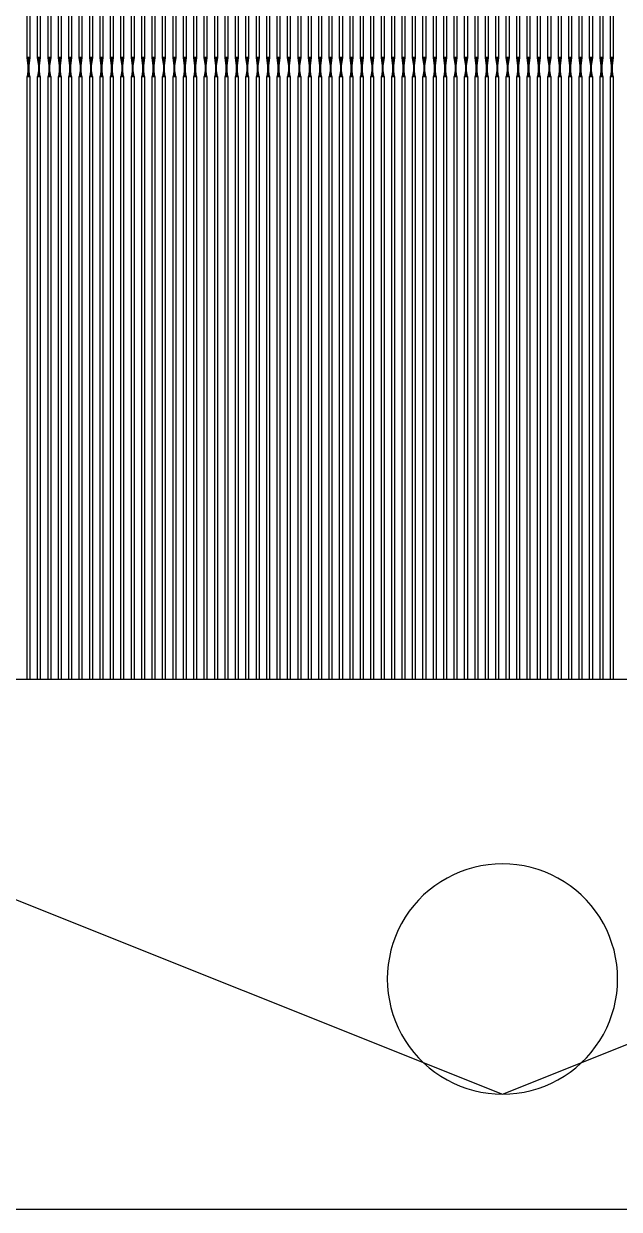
# Model space of a CAD drawing. Extents: x 0 to 762, y 0 to 762.
# Drawn here: x 328.2 to 393.9, y 0 to 130.7 of the extents above; entities that cross this region are included whole.
import ezdxf

# ---------------------------------------------------------------- set-up
doc = ezdxf.new("R2010")
doc.units = 0
doc.layers.get('0').update_dxf_attribs({"linetype": 'CONTINUOUS'})

msp = doc.modelspace()

# ---------------------------------------------------------------- linework, layer by layer
at = {"color": 7}
msp.add_lwpolyline([(0, 0), (761.986, 0), (761.986, 761.986), (0, 761.986), (0, 0)], close=True, dxfattribs=at)
at = {"color": 0}
for points in [[(328.576, 195.576), (328.876, 195.576), (328.876, 126.998), (328.576, 126.998), (328.576, 195.576)], [(329.725, 195.576), (330.025, 195.576), (330.025, 126.998), (329.725, 126.998), (329.725, 195.576)], [(330.874, 195.576), (331.174, 195.576), (331.174, 126.998), (330.874, 126.998), (330.874, 195.576)], [(332.022, 195.576), (332.322, 195.576), (332.322, 126.998), (332.022, 126.998), (332.022, 195.576)], [(333.171, 195.576), (333.471, 195.576), (333.471, 126.998), (333.171, 126.998), (333.171, 195.576)], [(334.319, 195.576), (334.619, 195.576), (334.619, 126.998), (334.319, 126.998), (334.319, 195.576)], [(335.468, 195.576), (335.768, 195.576), (335.768, 126.998), (335.468, 126.998), (335.468, 195.576)], [(336.617, 195.576), (336.917, 195.576), (336.917, 126.998), (336.617, 126.998), (336.617, 195.576)], [(337.765, 195.576), (338.067, 195.576), (338.067, 126.998), (337.765, 126.998), (337.765, 195.576)], [(338.915, 195.576), (339.215, 195.576), (339.215, 126.998), (338.915, 126.998), (338.915, 195.576)], [(340.064, 195.576), (340.364, 195.576), (340.364, 126.998), (340.064, 126.998), (340.064, 195.576)], [(341.213, 195.576), (341.513, 195.576), (341.513, 126.998), (341.213, 126.998), (341.213, 195.576)], [(342.361, 195.576), (342.661, 195.576), (342.661, 126.998), (342.361, 126.998), (342.361, 195.576)], [(343.51, 195.576), (343.81, 195.576), (343.81, 126.998), (343.51, 126.998), (343.51, 195.576)], [(344.658, 195.576), (344.958, 195.576), (344.958, 126.998), (344.658, 126.998), (344.658, 195.576)], [(345.807, 195.576), (346.107, 195.576), (346.107, 126.998), (345.807, 126.998), (345.807, 195.576)], [(346.956, 195.576), (347.256, 195.576), (347.256, 126.998), (346.956, 126.998), (346.956, 195.576)], [(348.104, 195.576), (348.404, 195.576), (348.404, 126.998), (348.104, 126.998), (348.104, 195.576)], [(349.253, 195.576), (349.553, 195.576), (349.553, 126.998), (349.253, 126.998), (349.253, 195.576)], [(350.401, 195.576), (350.701, 195.576), (350.701, 126.998), (350.401, 126.998), (350.401, 195.576)], [(351.55, 195.576), (351.85, 195.576), (351.85, 126.998), (351.55, 126.998), (351.55, 195.576)], [(352.7, 195.576), (353, 195.576), (353, 126.998), (352.7, 126.998), (352.7, 195.576)], [(353.849, 195.576), (354.149, 195.576), (354.149, 126.998), (353.849, 126.998), (353.849, 195.576)], [(354.997, 195.576), (355.297, 195.576), (355.297, 126.998), (354.997, 126.998), (354.997, 195.576)], [(356.146, 195.576), (356.446, 195.576), (356.446, 126.998), (356.146, 126.998), (356.146, 195.576)], [(357.294, 195.576), (357.594, 195.576), (357.594, 126.998), (357.294, 126.998), (357.294, 195.576)], [(358.443, 195.576), (358.743, 195.576), (358.743, 126.998), (358.443, 126.998), (358.443, 195.576)], [(359.592, 195.576), (359.892, 195.576), (359.892, 126.998), (359.592, 126.998), (359.592, 195.576)], [(360.74, 195.576), (361.04, 195.576), (361.04, 126.998), (360.74, 126.998), (360.74, 195.576)], [(361.889, 195.576), (362.189, 195.576), (362.189, 126.998), (361.889, 126.998), (361.889, 195.576)], [(363.037, 195.576), (363.338, 195.576), (363.338, 126.998), (363.037, 126.998), (363.037, 195.576)], [(364.186, 195.576), (364.486, 195.576), (364.486, 126.998), (364.186, 126.998), (364.186, 195.576)], [(365.335, 195.576), (365.635, 195.576), (365.635, 126.998), (365.335, 126.998), (365.335, 195.576)], [(366.485, 195.576), (366.785, 195.576), (366.785, 126.998), (366.485, 126.998), (366.485, 195.576)], [(367.633, 195.576), (367.933, 195.576), (367.933, 126.998), (367.633, 126.998), (367.633, 195.576)], [(368.782, 195.576), (369.082, 195.576), (369.082, 126.998), (368.782, 126.998), (368.782, 195.576)], [(369.931, 195.576), (370.231, 195.576), (370.231, 126.998), (369.931, 126.998), (369.931, 195.576)], [(371.079, 195.576), (371.379, 195.576), (371.379, 126.998), (371.079, 126.998), (371.079, 195.576)], [(372.228, 195.576), (372.528, 195.576), (372.528, 126.998), (372.228, 126.998), (372.228, 195.576)], [(373.376, 195.576), (373.676, 195.576), (373.676, 126.998), (373.376, 126.998), (373.376, 195.576)], [(374.525, 195.576), (374.825, 195.576), (374.825, 126.998), (374.525, 126.998), (374.525, 195.576)], [(375.674, 195.576), (375.974, 195.576), (375.974, 126.998), (375.674, 126.998), (375.674, 195.576)], [(376.822, 195.576), (377.122, 195.576), (377.122, 126.998), (376.822, 126.998), (376.822, 195.576)], [(377.971, 195.576), (378.271, 195.576), (378.271, 126.998), (377.971, 126.998), (377.971, 195.576)], [(379.119, 195.576), (379.419, 195.576), (379.419, 126.998), (379.119, 126.998), (379.119, 195.576)], [(380.268, 195.576), (380.568, 195.576), (380.568, 126.998), (380.268, 126.998), (380.268, 195.576)], [(381.418, 195.576), (381.718, 195.576), (381.718, 126.998), (381.418, 126.998), (381.418, 195.576)], [(382.567, 195.576), (382.867, 195.576), (382.867, 126.998), (382.567, 126.998), (382.567, 195.576)], [(383.715, 195.576), (384.015, 195.576), (384.015, 126.998), (383.715, 126.998), (383.715, 195.576)], [(384.864, 195.576), (385.164, 195.576), (385.164, 126.998), (384.864, 126.998), (384.864, 195.576)], [(386.013, 195.576), (386.313, 195.576), (386.313, 126.998), (386.013, 126.998), (386.013, 195.576)], [(387.161, 195.576), (387.461, 195.576), (387.461, 126.998), (387.161, 126.998), (387.161, 195.576)], [(388.31, 195.576), (388.61, 195.576), (388.61, 126.998), (388.31, 126.998), (388.31, 195.576)], [(389.458, 195.576), (389.758, 195.576), (389.758, 126.998), (389.458, 126.998), (389.458, 195.576)], [(390.607, 195.576), (390.907, 195.576), (390.907, 126.998), (390.607, 126.998), (390.607, 195.576)], [(391.756, 195.576), (392.056, 195.576), (392.056, 126.998), (391.756, 126.998), (391.756, 195.576)], [(392.904, 195.576), (393.204, 195.576), (393.204, 126.998), (392.904, 126.998), (392.904, 195.576)], [(328.576, 126.998), (328.876, 126.998), (328.756, 126.098), (328.696, 126.098), (328.576, 126.998)], [(328.696, 126.998), (328.756, 126.998), (328.756, 124.898), (328.696, 124.898), (328.696, 126.998)], [(329.725, 126.998), (330.025, 126.998), (329.906, 126.098), (329.844, 126.098), (329.725, 126.998)], [(329.844, 126.998), (329.906, 126.998), (329.906, 124.898), (329.844, 124.898), (329.844, 126.998)], [(330.874, 126.998), (331.174, 126.998), (331.054, 126.098), (330.993, 126.098), (330.874, 126.998)], [(330.993, 126.998), (331.054, 126.998), (331.054, 124.898), (330.993, 124.898), (330.993, 126.998)], [(332.022, 126.998), (332.322, 126.998), (332.203, 126.098), (332.143, 126.098), (332.022, 126.998)], [(332.143, 126.998), (332.203, 126.998), (332.203, 124.898), (332.143, 124.898), (332.143, 126.998)], [(333.171, 126.998), (333.471, 126.998), (333.351, 126.098), (333.292, 126.098), (333.171, 126.998)], [(333.292, 126.998), (333.351, 126.998), (333.351, 124.898), (333.292, 124.898), (333.292, 126.998)], [(334.319, 126.998), (334.619, 126.998), (334.5, 126.098), (334.44, 126.098), (334.319, 126.998)], [(334.44, 126.998), (334.5, 126.998), (334.5, 124.898), (334.44, 124.898), (334.44, 126.998)], [(335.468, 126.998), (335.768, 126.998), (335.649, 126.098), (335.589, 126.098), (335.468, 126.998)], [(335.589, 126.998), (335.649, 126.998), (335.649, 124.898), (335.589, 124.898), (335.589, 126.998)], [(336.617, 126.998), (336.917, 126.998), (336.797, 126.098), (336.737, 126.098), (336.617, 126.998)], [(336.737, 126.998), (336.797, 126.998), (336.797, 124.898), (336.737, 124.898), (336.737, 126.998)], [(337.765, 126.998), (338.067, 126.998), (337.946, 126.098), (337.886, 126.098), (337.765, 126.998)], [(337.886, 126.998), (337.946, 126.998), (337.946, 124.898), (337.886, 124.898), (337.886, 126.998)], [(338.915, 126.998), (339.215, 126.998), (339.094, 126.098), (339.035, 126.098), (338.915, 126.998)], [(339.035, 126.998), (339.094, 126.998), (339.094, 124.898), (339.035, 124.898), (339.035, 126.998)], [(340.064, 126.998), (340.364, 126.998), (340.243, 126.098), (340.183, 126.098), (340.064, 126.998)], [(340.183, 126.998), (340.243, 126.998), (340.243, 124.898), (340.183, 124.898), (340.183, 126.998)], [(341.213, 126.998), (341.513, 126.998), (341.392, 126.098), (341.332, 126.098), (341.213, 126.998)], [(341.332, 126.998), (341.392, 126.998), (341.392, 124.898), (341.332, 124.898), (341.332, 126.998)], [(342.361, 126.998), (342.661, 126.998), (342.54, 126.098), (342.481, 126.098), (342.361, 126.998)], [(342.481, 126.998), (342.54, 126.998), (342.54, 124.898), (342.481, 124.898), (342.481, 126.998)], [(343.51, 126.998), (343.81, 126.998), (343.689, 126.098), (343.629, 126.098), (343.51, 126.998)], [(343.629, 126.998), (343.689, 126.998), (343.689, 124.898), (343.629, 124.898), (343.629, 126.998)], [(344.658, 126.998), (344.958, 126.998), (344.839, 126.098), (344.778, 126.098), (344.658, 126.998)], [(344.778, 126.998), (344.839, 126.998), (344.839, 124.898), (344.778, 124.898), (344.778, 126.998)], [(345.807, 126.998), (346.107, 126.998), (345.987, 126.098), (345.926, 126.098), (345.807, 126.998)], [(345.926, 126.998), (345.987, 126.998), (345.987, 124.898), (345.926, 124.898), (345.926, 126.998)], [(346.956, 126.998), (347.256, 126.998), (347.136, 126.098), (347.076, 126.098), (346.956, 126.998)], [(347.076, 126.998), (347.136, 126.998), (347.136, 124.898), (347.076, 124.898), (347.076, 126.998)], [(348.104, 126.998), (348.404, 126.998), (348.285, 126.098), (348.225, 126.098), (348.104, 126.998)], [(348.225, 126.998), (348.285, 126.998), (348.285, 124.898), (348.225, 124.898), (348.225, 126.998)], [(349.253, 126.998), (349.553, 126.998), (349.433, 126.098), (349.374, 126.098), (349.253, 126.998)], [(349.374, 126.998), (349.433, 126.998), (349.433, 124.898), (349.374, 124.898), (349.374, 126.998)], [(350.401, 126.998), (350.701, 126.998), (350.582, 126.098), (350.522, 126.098), (350.401, 126.998)], [(350.522, 126.998), (350.582, 126.998), (350.582, 124.898), (350.522, 124.898), (350.522, 126.998)], [(351.55, 126.998), (351.85, 126.998), (351.731, 126.098), (351.671, 126.098), (351.55, 126.998)], [(351.671, 126.998), (351.731, 126.998), (351.731, 124.898), (351.671, 124.898), (351.671, 126.998)], [(352.7, 126.998), (353, 126.998), (352.879, 126.098), (352.819, 126.098), (352.7, 126.998)], [(352.819, 126.998), (352.879, 126.998), (352.879, 124.898), (352.819, 124.898), (352.819, 126.998)], [(353.849, 126.998), (354.149, 126.998), (354.028, 126.098), (353.968, 126.098), (353.849, 126.998)], [(353.968, 126.998), (354.028, 126.998), (354.028, 124.898), (353.968, 124.898), (353.968, 126.998)], [(354.997, 126.998), (355.297, 126.998), (355.176, 126.098), (355.117, 126.098), (354.997, 126.998)], [(355.117, 126.998), (355.176, 126.998), (355.176, 124.898), (355.117, 124.898), (355.117, 126.998)], [(356.146, 126.998), (356.446, 126.998), (356.325, 126.098), (356.265, 126.098), (356.146, 126.998)], [(356.265, 126.998), (356.325, 126.998), (356.325, 124.898), (356.265, 124.898), (356.265, 126.998)], [(357.294, 126.998), (357.594, 126.998), (357.474, 126.098), (357.414, 126.098), (357.294, 126.998)], [(357.414, 126.998), (357.474, 126.998), (357.474, 124.898), (357.414, 124.898), (357.414, 126.998)], [(358.443, 126.998), (358.743, 126.998), (358.624, 126.098), (358.563, 126.098), (358.443, 126.998)], [(358.563, 126.998), (358.624, 126.998), (358.624, 124.898), (358.563, 124.898), (358.563, 126.998)], [(359.592, 126.998), (359.892, 126.998), (359.772, 126.098), (359.711, 126.098), (359.592, 126.998)], [(359.711, 126.998), (359.772, 126.998), (359.772, 124.898), (359.711, 124.898), (359.711, 126.998)], [(360.74, 126.998), (361.04, 126.998), (360.921, 126.098), (360.86, 126.098), (360.74, 126.998)], [(360.86, 126.998), (360.921, 126.998), (360.921, 124.898), (360.86, 124.898), (360.86, 126.998)], [(361.889, 126.998), (362.189, 126.998), (362.069, 126.098), (362.01, 126.098), (361.889, 126.998)], [(362.01, 126.998), (362.069, 126.998), (362.069, 124.898), (362.01, 124.898), (362.01, 126.998)], [(363.037, 126.998), (363.338, 126.998), (363.218, 126.098), (363.158, 126.098), (363.037, 126.998)], [(363.158, 126.998), (363.218, 126.998), (363.218, 124.898), (363.158, 124.898), (363.158, 126.998)], [(364.186, 126.998), (364.486, 126.998), (364.367, 126.098), (364.307, 126.098), (364.186, 126.998)], [(364.307, 126.998), (364.367, 126.998), (364.367, 124.898), (364.307, 124.898), (364.307, 126.998)], [(365.335, 126.998), (365.635, 126.998), (365.515, 126.098), (365.456, 126.098), (365.335, 126.998)], [(365.456, 126.998), (365.515, 126.998), (365.515, 124.898), (365.456, 124.898), (365.456, 126.998)], [(366.485, 126.998), (366.783, 126.998), (366.664, 126.098), (366.604, 126.098), (366.485, 126.998)], [(366.604, 126.998), (366.664, 126.998), (366.664, 124.898), (366.604, 124.898), (366.604, 126.998)], [(367.633, 126.998), (367.933, 126.998), (367.813, 126.098), (367.753, 126.098), (367.633, 126.998)], [(367.753, 126.998), (367.813, 126.998), (367.813, 124.898), (367.753, 124.898), (367.753, 126.998)], [(368.782, 126.998), (369.082, 126.998), (368.961, 126.098), (368.901, 126.098), (368.782, 126.998)], [(368.901, 126.998), (368.961, 126.998), (368.961, 124.898), (368.901, 124.898), (368.901, 126.998)], [(369.931, 126.998), (370.231, 126.998), (370.11, 126.098), (370.05, 126.098), (369.931, 126.998)], [(370.05, 126.998), (370.11, 126.998), (370.11, 124.898), (370.05, 124.898), (370.05, 126.998)], [(371.079, 126.998), (371.379, 126.998), (371.258, 126.098), (371.199, 126.098), (371.079, 126.998)], [(371.199, 126.998), (371.258, 126.998), (371.258, 124.898), (371.199, 124.898), (371.199, 126.998)], [(372.228, 126.998), (372.528, 126.998), (372.408, 126.098), (372.347, 126.098), (372.228, 126.998)], [(372.347, 126.998), (372.408, 126.998), (372.408, 124.898), (372.347, 124.898), (372.347, 126.998)], [(373.376, 126.998), (373.676, 126.998), (373.557, 126.098), (373.496, 126.098), (373.376, 126.998)], [(373.496, 126.998), (373.557, 126.998), (373.557, 124.898), (373.496, 124.898), (373.496, 126.998)], [(374.525, 126.998), (374.825, 126.998), (374.706, 126.098), (374.644, 126.098), (374.525, 126.998)], [(374.644, 126.998), (374.706, 126.998), (374.706, 124.898), (374.644, 124.898), (374.644, 126.998)], [(375.674, 126.998), (375.974, 126.998), (375.854, 126.098), (375.794, 126.098), (375.674, 126.998)], [(375.794, 126.998), (375.854, 126.998), (375.854, 124.898), (375.794, 124.898), (375.794, 126.998)], [(376.822, 126.998), (377.122, 126.998), (377.003, 126.098), (376.943, 126.098), (376.822, 126.998)], [(376.943, 126.998), (377.003, 126.998), (377.003, 124.898), (376.943, 124.898), (376.943, 126.998)], [(377.971, 126.998), (378.271, 126.998), (378.151, 126.098), (378.092, 126.098), (377.971, 126.998)], [(378.092, 126.998), (378.151, 126.998), (378.151, 124.898), (378.092, 124.898), (378.092, 126.998)], [(379.119, 126.998), (379.419, 126.998), (379.3, 126.098), (379.24, 126.098), (379.119, 126.998)], [(379.24, 126.998), (379.3, 126.998), (379.3, 124.898), (379.24, 124.898), (379.24, 126.998)], [(380.268, 126.998), (380.568, 126.998), (380.449, 126.098), (380.389, 126.098), (380.268, 126.998)], [(380.389, 126.998), (380.449, 126.998), (380.449, 124.898), (380.389, 124.898), (380.389, 126.998)], [(381.418, 126.998), (381.718, 126.998), (381.597, 126.098), (381.537, 126.098), (381.418, 126.998)], [(381.537, 126.998), (381.597, 126.998), (381.597, 124.898), (381.537, 124.898), (381.537, 126.998)], [(382.567, 126.998), (382.867, 126.998), (382.746, 126.098), (382.686, 126.098), (382.567, 126.998)], [(382.686, 126.998), (382.746, 126.998), (382.746, 124.898), (382.686, 124.898), (382.686, 126.998)], [(383.715, 126.998), (384.015, 126.998), (383.894, 126.098), (383.835, 126.098), (383.715, 126.998)], [(383.835, 126.998), (383.894, 126.998), (383.894, 124.898), (383.835, 124.898), (383.835, 126.998)], [(384.864, 126.998), (385.164, 126.998), (385.043, 126.098), (384.983, 126.098), (384.864, 126.998)], [(384.983, 126.998), (385.043, 126.998), (385.043, 124.898), (384.983, 124.898), (384.983, 126.998)], [(386.013, 126.998), (386.313, 126.998), (386.192, 126.098), (386.132, 126.098), (386.013, 126.998)], [(386.132, 126.998), (386.192, 126.998), (386.192, 124.898), (386.132, 124.898), (386.132, 126.998)], [(387.161, 126.998), (387.461, 126.998), (387.342, 126.098), (387.281, 126.098), (387.161, 126.998)], [(387.281, 126.998), (387.342, 126.998), (387.342, 124.898), (387.281, 124.898), (387.281, 126.998)], [(388.31, 126.998), (388.61, 126.998), (388.49, 126.098), (388.429, 126.098), (388.31, 126.998)], [(388.429, 126.998), (388.49, 126.998), (388.49, 124.898), (388.429, 124.898), (388.429, 126.998)], [(389.458, 126.998), (389.758, 126.998), (389.639, 126.098), (389.578, 126.098), (389.458, 126.998)], [(389.578, 126.998), (389.639, 126.998), (389.639, 124.898), (389.578, 124.898), (389.578, 126.998)], [(390.607, 126.998), (390.907, 126.998), (390.787, 126.098), (390.728, 126.098), (390.607, 126.998)], [(390.728, 126.998), (390.787, 126.998), (390.787, 124.898), (390.728, 124.898), (390.728, 126.998)], [(391.756, 126.998), (392.056, 126.998), (391.936, 126.098), (391.876, 126.098), (391.756, 126.998)], [(391.876, 126.998), (391.936, 126.998), (391.936, 124.898), (391.876, 124.898), (391.876, 126.998)], [(392.904, 126.998), (393.204, 126.998), (393.085, 126.098), (393.025, 126.098), (392.904, 126.998)], [(393.025, 126.998), (393.085, 126.998), (393.085, 124.898), (393.025, 124.898), (393.025, 126.998)], [(328.576, 124.898), (328.876, 124.898), (328.756, 125.798), (328.696, 125.798), (328.576, 124.898)], [(329.725, 124.898), (330.025, 124.898), (329.906, 125.798), (329.844, 125.798), (329.725, 124.898)], [(330.874, 124.898), (331.174, 124.898), (331.054, 125.798), (330.993, 125.798), (330.874, 124.898)], [(332.022, 124.898), (332.322, 124.898), (332.203, 125.798), (332.143, 125.798), (332.022, 124.898)], [(333.171, 124.898), (333.471, 124.898), (333.351, 125.798), (333.292, 125.798), (333.171, 124.898)], [(334.319, 124.898), (334.619, 124.898), (334.5, 125.798), (334.44, 125.798), (334.319, 124.898)], [(335.468, 124.898), (335.768, 124.898), (335.649, 125.798), (335.589, 125.798), (335.468, 124.898)], [(336.617, 124.898), (336.917, 124.898), (336.797, 125.798), (336.737, 125.798), (336.617, 124.898)], [(337.765, 124.898), (338.067, 124.898), (337.946, 125.798), (337.886, 125.798), (337.765, 124.898)], [(338.915, 124.898), (339.215, 124.898), (339.094, 125.798), (339.035, 125.798), (338.915, 124.898)], [(340.064, 124.898), (340.364, 124.898), (340.243, 125.798), (340.183, 125.798), (340.064, 124.898)], [(341.213, 124.898), (341.513, 124.898), (341.392, 125.798), (341.332, 125.798), (341.213, 124.898)], [(342.361, 124.898), (342.661, 124.898), (342.54, 125.798), (342.481, 125.798), (342.361, 124.898)], [(343.51, 124.898), (343.81, 124.898), (343.689, 125.798), (343.629, 125.798), (343.51, 124.898)], [(344.658, 124.898), (344.958, 124.898), (344.839, 125.798), (344.778, 125.798), (344.658, 124.898)], [(345.807, 124.898), (346.107, 124.898), (345.987, 125.798), (345.926, 125.798), (345.807, 124.898)], [(346.956, 124.898), (347.256, 124.898), (347.136, 125.798), (347.076, 125.798), (346.956, 124.898)], [(348.104, 124.898), (348.404, 124.898), (348.285, 125.798), (348.225, 125.798), (348.104, 124.898)], [(349.253, 124.898), (349.553, 124.898), (349.433, 125.798), (349.374, 125.798), (349.253, 124.898)], [(350.401, 124.898), (350.701, 124.898), (350.582, 125.798), (350.522, 125.798), (350.401, 124.898)], [(351.55, 124.898), (351.85, 124.898), (351.731, 125.798), (351.671, 125.798), (351.55, 124.898)], [(352.7, 124.898), (353, 124.898), (352.879, 125.798), (352.819, 125.798), (352.7, 124.898)], [(353.849, 124.898), (354.149, 124.898), (354.028, 125.798), (353.968, 125.798), (353.849, 124.898)], [(354.997, 124.898), (355.297, 124.898), (355.176, 125.798), (355.117, 125.798), (354.997, 124.898)], [(356.146, 124.898), (356.446, 124.898), (356.325, 125.798), (356.265, 125.798), (356.146, 124.898)], [(357.294, 124.898), (357.594, 124.898), (357.474, 125.798), (357.414, 125.798), (357.294, 124.898)], [(358.443, 124.898), (358.743, 124.898), (358.624, 125.798), (358.563, 125.798), (358.443, 124.898)], [(359.592, 124.898), (359.892, 124.898), (359.772, 125.798), (359.711, 125.798), (359.592, 124.898)], [(360.74, 124.898), (361.04, 124.898), (360.921, 125.798), (360.86, 125.798), (360.74, 124.898)], [(361.889, 124.898), (362.189, 124.898), (362.069, 125.798), (362.01, 125.798), (361.889, 124.898)], [(363.037, 124.898), (363.338, 124.898), (363.218, 125.798), (363.158, 125.798), (363.037, 124.898)], [(364.186, 124.898), (364.486, 124.898), (364.367, 125.798), (364.307, 125.798), (364.186, 124.898)], [(365.335, 124.898), (365.635, 124.898), (365.515, 125.798), (365.456, 125.798), (365.335, 124.898)], [(366.485, 124.898), (366.783, 124.898), (366.664, 125.798), (366.604, 125.798), (366.485, 124.898)], [(367.633, 124.898), (367.933, 124.898), (367.813, 125.798), (367.753, 125.798), (367.633, 124.898)], [(368.782, 124.898), (369.082, 124.898), (368.961, 125.798), (368.901, 125.798), (368.782, 124.898)], [(369.931, 124.898), (370.231, 124.898), (370.11, 125.798), (370.05, 125.798), (369.931, 124.898)], [(371.079, 124.898), (371.379, 124.898), (371.258, 125.798), (371.199, 125.798), (371.079, 124.898)], [(372.228, 124.898), (372.528, 124.898), (372.408, 125.798), (372.347, 125.798), (372.228, 124.898)], [(373.376, 124.898), (373.676, 124.898), (373.557, 125.798), (373.496, 125.798), (373.376, 124.898)], [(374.525, 124.898), (374.825, 124.898), (374.706, 125.798), (374.644, 125.798), (374.525, 124.898)], [(375.674, 124.898), (375.974, 124.898), (375.854, 125.798), (375.794, 125.798), (375.674, 124.898)], [(376.822, 124.898), (377.122, 124.898), (377.003, 125.798), (376.943, 125.798), (376.822, 124.898)], [(377.971, 124.898), (378.271, 124.898), (378.151, 125.798), (378.092, 125.798), (377.971, 124.898)], [(379.119, 124.898), (379.419, 124.898), (379.3, 125.798), (379.24, 125.798), (379.119, 124.898)], [(380.268, 124.898), (380.568, 124.898), (380.449, 125.798), (380.389, 125.798), (380.268, 124.898)], [(381.418, 124.898), (381.718, 124.898), (381.597, 125.798), (381.537, 125.798), (381.418, 124.898)], [(382.567, 124.898), (382.867, 124.898), (382.746, 125.798), (382.686, 125.798), (382.567, 124.898)], [(383.715, 124.898), (384.015, 124.898), (383.894, 125.798), (383.835, 125.798), (383.715, 124.898)], [(384.864, 124.898), (385.164, 124.898), (385.043, 125.798), (384.983, 125.798), (384.864, 124.898)], [(386.013, 124.898), (386.313, 124.898), (386.192, 125.798), (386.132, 125.798), (386.013, 124.898)], [(387.161, 124.898), (387.461, 124.898), (387.342, 125.798), (387.281, 125.798), (387.161, 124.898)], [(388.31, 124.898), (388.61, 124.898), (388.49, 125.798), (388.429, 125.798), (388.31, 124.898)], [(389.458, 124.898), (389.758, 124.898), (389.639, 125.798), (389.578, 125.798), (389.458, 124.898)], [(390.607, 124.898), (390.907, 124.898), (390.787, 125.798), (390.728, 125.798), (390.607, 124.898)], [(391.756, 124.898), (392.056, 124.898), (391.936, 125.798), (391.876, 125.798), (391.756, 124.898)], [(392.904, 124.898), (393.204, 124.898), (393.085, 125.798), (393.025, 125.798), (392.904, 124.898)], [(328.576, 124.898), (328.876, 124.898), (328.876, 58.4189), (328.576, 58.4189), (328.576, 124.898)], [(329.725, 124.898), (330.025, 124.898), (330.025, 58.4189), (329.725, 58.4189), (329.725, 124.898)], [(330.874, 124.898), (331.174, 124.898), (331.174, 58.4189), (330.874, 58.4189), (330.874, 124.898)], [(332.022, 124.898), (332.322, 124.898), (332.322, 58.4189), (332.022, 58.4189), (332.022, 124.898)], [(333.171, 124.898), (333.471, 124.898), (333.471, 58.4189), (333.171, 58.4189), (333.171, 124.898)], [(334.319, 124.898), (334.619, 124.898), (334.619, 58.4189), (334.319, 58.4189), (334.319, 124.898)], [(335.468, 124.898), (335.768, 124.898), (335.768, 58.4189), (335.468, 58.4189), (335.468, 124.898)], [(336.617, 124.898), (336.917, 124.898), (336.917, 58.4189), (336.617, 58.4189), (336.617, 124.898)], [(337.765, 124.898), (338.067, 124.898), (338.067, 58.4189), (337.765, 58.4189), (337.765, 124.898)], [(338.915, 124.898), (339.215, 124.898), (339.215, 58.4189), (338.915, 58.4189), (338.915, 124.898)], [(340.064, 124.898), (340.364, 124.898), (340.364, 58.4189), (340.064, 58.4189), (340.064, 124.898)], [(341.213, 124.898), (341.513, 124.898), (341.513, 58.4189), (341.213, 58.4189), (341.213, 124.898)], [(342.361, 124.898), (342.661, 124.898), (342.661, 58.4189), (342.361, 58.4189), (342.361, 124.898)], [(343.51, 124.898), (343.81, 124.898), (343.81, 58.4189), (343.51, 58.4189), (343.51, 124.898)], [(344.658, 124.898), (344.958, 124.898), (344.958, 58.4189), (344.658, 58.4189), (344.658, 124.898)], [(345.807, 124.898), (346.107, 124.898), (346.107, 58.4189), (345.807, 58.4189), (345.807, 124.898)], [(346.956, 124.898), (347.256, 124.898), (347.256, 58.4189), (346.956, 58.4189), (346.956, 124.898)], [(348.104, 124.898), (348.404, 124.898), (348.404, 58.4189), (348.104, 58.4189), (348.104, 124.898)], [(349.253, 124.898), (349.553, 124.898), (349.553, 58.4189), (349.253, 58.4189), (349.253, 124.898)], [(350.401, 124.898), (350.701, 124.898), (350.701, 58.4189), (350.401, 58.4189), (350.401, 124.898)], [(351.55, 124.898), (351.85, 124.898), (351.85, 58.4189), (351.55, 58.4189), (351.55, 124.898)], [(352.7, 124.898), (353, 124.898), (353, 58.4189), (352.7, 58.4189), (352.7, 124.898)], [(353.849, 124.898), (354.149, 124.898), (354.149, 58.4189), (353.849, 58.4189), (353.849, 124.898)], [(354.997, 124.898), (355.297, 124.898), (355.297, 58.4189), (354.997, 58.4189), (354.997, 124.898)], [(356.146, 124.898), (356.446, 124.898), (356.446, 58.4189), (356.146, 58.4189), (356.146, 124.898)], [(357.294, 124.898), (357.594, 124.898), (357.594, 58.4189), (357.294, 58.4189), (357.294, 124.898)], [(358.443, 124.898), (358.743, 124.898), (358.743, 58.4189), (358.443, 58.4189), (358.443, 124.898)], [(359.592, 124.898), (359.892, 124.898), (359.892, 58.4189), (359.592, 58.4189), (359.592, 124.898)], [(360.74, 124.898), (361.04, 124.898), (361.04, 58.4189), (360.74, 58.4189), (360.74, 124.898)], [(361.889, 124.898), (362.189, 124.898), (362.189, 58.4189), (361.889, 58.4189), (361.889, 124.898)], [(363.037, 124.898), (363.338, 124.898), (363.338, 58.4189), (363.037, 58.4189), (363.037, 124.898)], [(364.186, 124.898), (364.486, 124.898), (364.486, 58.4189), (364.186, 58.4189), (364.186, 124.898)], [(365.335, 124.898), (365.635, 124.898), (365.635, 58.4189), (365.335, 58.4189), (365.335, 124.898)], [(366.485, 124.898), (366.785, 124.898), (366.785, 58.4189), (366.485, 58.4189), (366.485, 124.898)], [(367.633, 124.898), (367.933, 124.898), (367.933, 58.4189), (367.633, 58.4189), (367.633, 124.898)], [(368.782, 124.898), (369.082, 124.898), (369.082, 58.4189), (368.782, 58.4189), (368.782, 124.898)], [(369.931, 124.898), (370.231, 124.898), (370.231, 58.4189), (369.931, 58.4189), (369.931, 124.898)], [(371.079, 124.898), (371.379, 124.898), (371.379, 58.4189), (371.079, 58.4189), (371.079, 124.898)], [(372.228, 124.898), (372.528, 124.898), (372.528, 58.4189), (372.228, 58.4189), (372.228, 124.898)], [(373.376, 124.898), (373.676, 124.898), (373.676, 58.4189), (373.376, 58.4189), (373.376, 124.898)], [(374.525, 124.898), (374.825, 124.898), (374.825, 58.4189), (374.525, 58.4189), (374.525, 124.898)], [(375.674, 124.898), (375.974, 124.898), (375.974, 58.4189), (375.674, 58.4189), (375.674, 124.898)], [(376.822, 124.898), (377.122, 124.898), (377.122, 58.4189), (376.822, 58.4189), (376.822, 124.898)], [(377.971, 124.898), (378.271, 124.898), (378.271, 58.4189), (377.971, 58.4189), (377.971, 124.898)], [(379.119, 124.898), (379.419, 124.898), (379.419, 58.4189), (379.119, 58.4189), (379.119, 124.898)], [(380.268, 124.898), (380.568, 124.898), (380.568, 58.4189), (380.268, 58.4189), (380.268, 124.898)], [(381.418, 124.898), (381.718, 124.898), (381.718, 58.4189), (381.418, 58.4189), (381.418, 124.898)], [(382.567, 124.898), (382.867, 124.898), (382.867, 58.4189), (382.567, 58.4189), (382.567, 124.898)], [(383.715, 124.898), (384.015, 124.898), (384.015, 58.4189), (383.715, 58.4189), (383.715, 124.898)], [(384.864, 124.898), (385.164, 124.898), (385.164, 58.4189), (384.864, 58.4189), (384.864, 124.898)], [(386.013, 124.898), (386.313, 124.898), (386.313, 58.4189), (386.013, 58.4189), (386.013, 124.898)], [(387.161, 124.898), (387.461, 124.898), (387.461, 58.4189), (387.161, 58.4189), (387.161, 124.898)], [(388.31, 124.898), (388.61, 124.898), (388.61, 58.4189), (388.31, 58.4189), (388.31, 124.898)], [(389.458, 124.898), (389.758, 124.898), (389.758, 58.4189), (389.458, 58.4189), (389.458, 124.898)], [(390.607, 124.898), (390.907, 124.898), (390.907, 58.4189), (390.607, 58.4189), (390.607, 124.898)], [(391.756, 124.898), (392.056, 124.898), (392.056, 58.4189), (391.756, 58.4189), (391.756, 124.898)], [(392.904, 124.898), (393.204, 124.898), (393.204, 58.4189), (392.904, 58.4189), (392.904, 124.898)], [(380.993, 12.6998), (495.442, 58.4189), (266.546, 58.4189), (380.993, 12.6998)], [(393.693, 25.3996), (393.668, 26.1969), (393.593, 26.9913), (393.468, 27.7793), (393.294, 28.5578), (393.071, 29.324), (392.801, 30.0747), (392.485, 30.8068), (392.122, 31.5176), (391.715, 32.2044), (391.268, 32.8643), (390.778, 33.4947), (390.251, 34.0932), (389.686, 34.6572), (389.089, 35.1849), (388.458, 35.6739), (387.797, 36.1222), (387.111, 36.5285), (386.4, 36.8907), (385.668, 37.2075), (384.918, 37.4778), (384.151, 37.7003), (383.372, 37.8743), (382.585, 37.9992), (381.79, 38.0742), (380.993, 38.0993), (380.196, 38.0742), (379.401, 37.9992), (378.614, 37.8743), (377.835, 37.7003), (377.068, 37.4778), (376.318, 37.2075), (375.586, 36.8907), (374.875, 36.5285), (374.189, 36.1222), (373.528, 35.6739), (372.897, 35.1849), (372.3, 34.6572), (371.735, 34.0932), (371.208, 33.4947), (370.719, 32.8643), (370.271, 32.2044), (369.864, 31.5176), (369.501, 30.8068), (369.185, 30.0747), (368.915, 29.324), (368.692, 28.5578), (368.518, 27.7793), (368.393, 26.9913), (368.318, 26.1969), (368.293, 25.3996), (368.318, 24.6021), (368.393, 23.8078), (368.518, 23.0199), (368.692, 22.2413), (368.915, 21.4751), (369.185, 20.7244), (369.501, 19.9922), (369.864, 19.2814), (370.271, 18.5947), (370.719, 17.9347), (371.208, 17.3044), (371.735, 16.706), (372.3, 16.1418), (372.897, 15.6142), (373.528, 15.1253), (374.189, 14.6768), (374.875, 14.2707), (375.586, 13.9085), (376.318, 13.5916), (377.068, 13.3213), (377.835, 13.0987), (378.614, 12.9247), (379.401, 12.7999), (380.196, 12.7248), (380.993, 12.6998), (381.79, 12.7248), (382.585, 12.7999), (383.372, 12.9247), (384.151, 13.0987), (384.918, 13.3213), (385.668, 13.5916), (386.4, 13.9085), (387.111, 14.2707), (387.797, 14.6768), (388.458, 15.1253), (389.089, 15.6142), (389.686, 16.1418), (390.251, 16.706), (390.778, 17.3044), (391.268, 17.9347), (391.715, 18.5947), (392.122, 19.2814), (392.485, 19.9922), (392.801, 20.7244), (393.071, 21.4751), (393.294, 22.2413), (393.468, 23.0199), (393.593, 23.8078), (393.668, 24.6021), (393.693, 25.3996)]]:
    msp.add_lwpolyline(points, close=True, dxfattribs=at)
at = {"color": 0, "const_width": 0.0104}
msp.add_lwpolyline([(393.693, 25.3996), (393.668, 26.1969), (393.593, 26.9913), (393.468, 27.7793), (393.294, 28.5578), (393.071, 29.324), (392.801, 30.0747), (392.485, 30.8068), (392.122, 31.5176), (391.715, 32.2044), (391.268, 32.8643), (390.778, 33.4947), (390.251, 34.0932), (389.686, 34.6572), (389.089, 35.1849), (388.458, 35.6739), (387.797, 36.1222), (387.111, 36.5285), (386.4, 36.8907), (385.668, 37.2075), (384.918, 37.4778), (384.151, 37.7003), (383.372, 37.8743), (382.585, 37.9992), (381.79, 38.0742), (380.993, 38.0993), (380.196, 38.0742), (379.401, 37.9992), (378.614, 37.8743), (377.835, 37.7003), (377.068, 37.4778), (376.318, 37.2075), (375.586, 36.8907), (374.875, 36.5285), (374.189, 36.1222), (373.528, 35.6739), (372.897, 35.1849), (372.3, 34.6572), (371.735, 34.0932), (371.208, 33.4947), (370.719, 32.8643), (370.271, 32.2044), (369.864, 31.5176), (369.501, 30.8068), (369.185, 30.0747), (368.915, 29.324), (368.692, 28.5578), (368.518, 27.7793), (368.393, 26.9913), (368.318, 26.1969), (368.293, 25.3996), (368.318, 24.6021), (368.393, 23.8078), (368.518, 23.0199), (368.692, 22.2413), (368.915, 21.4751), (369.185, 20.7244), (369.501, 19.9922), (369.864, 19.2814), (370.271, 18.5947), (370.719, 17.9347), (371.208, 17.3044), (371.735, 16.706), (372.3, 16.1418), (372.897, 15.6142), (373.528, 15.1253), (374.189, 14.6768), (374.875, 14.2707), (375.586, 13.9085), (376.318, 13.5916), (377.068, 13.3213), (377.835, 13.0987), (378.614, 12.9247), (379.401, 12.7999), (380.196, 12.7248), (380.993, 12.6998), (381.79, 12.7248), (382.585, 12.7999), (383.372, 12.9247), (384.151, 13.0987), (384.918, 13.3213), (385.668, 13.5916), (386.4, 13.9085), (387.111, 14.2707), (387.797, 14.6768), (388.458, 15.1253), (389.089, 15.6142), (389.686, 16.1418), (390.251, 16.706), (390.778, 17.3044), (391.268, 17.9347), (391.715, 18.5947), (392.122, 19.2814), (392.485, 19.9922), (392.801, 20.7244), (393.071, 21.4751), (393.294, 22.2413), (393.468, 23.0199), (393.593, 23.8078), (393.668, 24.6021), (393.693, 25.3996)], close=True, dxfattribs=at)

doc.saveas('drawing.dxf')
